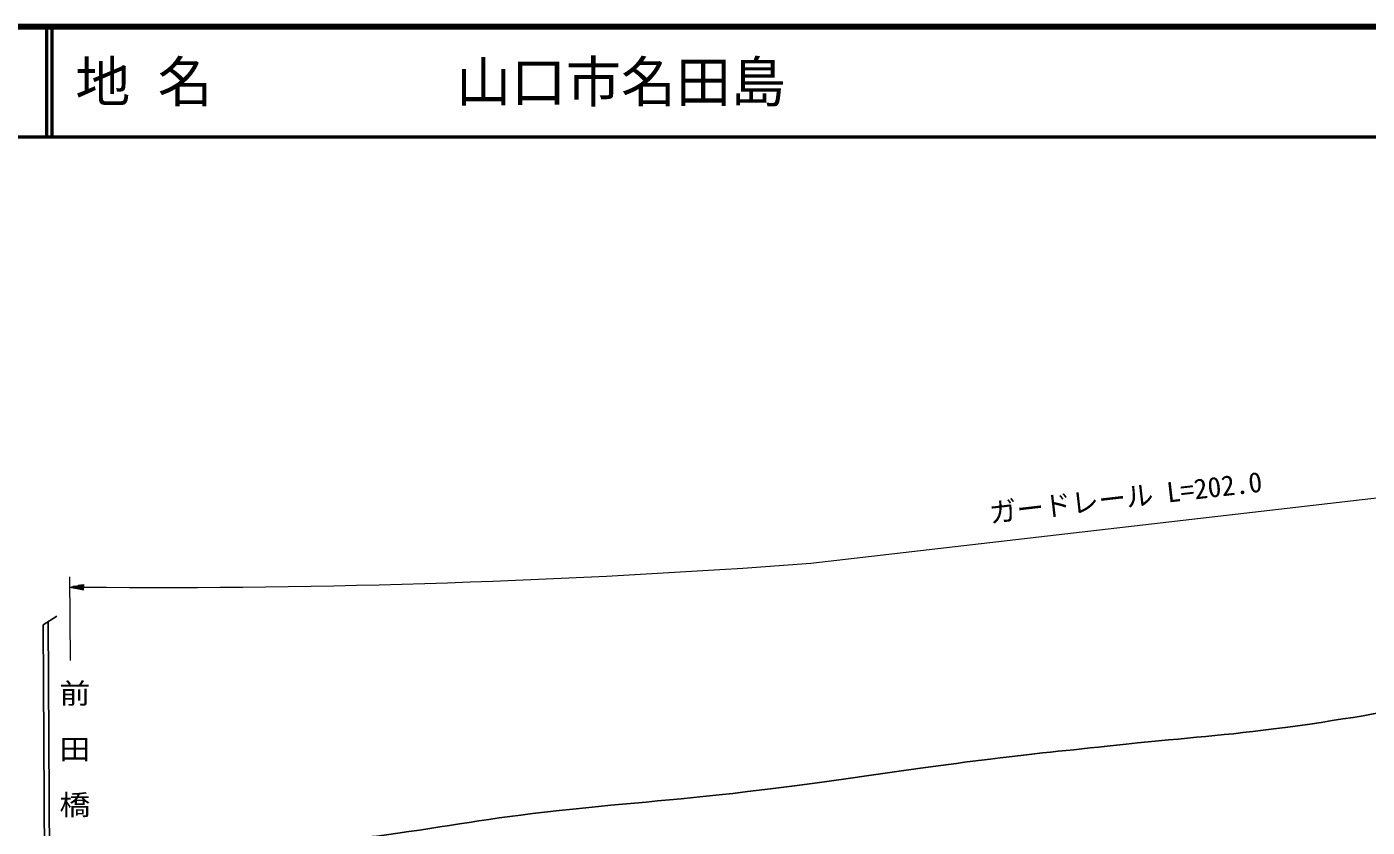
# Model space of a CAD drawing. Units: millimetres, scale not verified. Extents: x 40000 to 680000, y 20000 to 380000.
# Drawn here: x 365970 to 487914, y 307213 to 380000 of the extents above; entities that cross this region are included whole.
import ezdxf
from ezdxf.enums import TextEntityAlignment as Align

# ---------------------------------------------------------------- set-up
doc = ezdxf.new("R2010")
doc.units = ezdxf.units.MM
doc.header["$LTSCALE"] = 1000
for name, color, linetype, lineweight in [('M-BGD', 7, 'Continuous', 25), ('M-STR-HTXT', 7, 'Continuous', 13), ('M-TTL', 2, 'Continuous', 140), ('M-TTL-LINE', 7, 'Continuous', 50)]:
    doc.layers.add(name, color=color, linetype=linetype, lineweight=lineweight)
doc.layers.add('M-TTL-TXT', color=7, linetype='Continuous')
doc.styles.add('@ＭＳ ゴシック', font='')
doc.styles.add('ＭＳ ゴシック', font='')
doc.styles.get('@ＭＳ ゴシック').set_extended_font_data('@MS Gothic')
doc.styles.get('ＭＳ ゴシック').set_extended_font_data('MS Gothic')

msp = doc.modelspace()

# ---------------------------------------------------------------- linework, layer by layer
at = {"layer": 'M-BGD'}
for p, q in [((368693, 326392), (367448, 325628)), ((367716, 279096), (367448, 325628)), ((368172, 279233), (367904, 325908))]:
    msp.add_line(p, q, dxfattribs=at)
for points, knots in [([(368024, 304892), (371363, 304630), (372360, 304649), (375142, 304603), (383301, 304467), (387850, 305409), (395970, 306211), (396599, 306273), (396952, 306300), (397579, 306381), (403641, 307160), (406999, 307891), (413073, 308582), (420272, 309401), (424335, 309587), (431530, 310445), (440178, 311475), (444985, 312343), (453628, 313408), (458449, 314002), (461160, 314243), (465989, 314763), (471637, 315371), (474822, 315525), (480451, 316283), (486730, 317129), (490209, 317854), (496469, 318827), (499940, 319366), (501874, 319742), (505359, 320181), (508063, 320522), (509600, 320504), (512302, 320859), (518415, 321661), (521785, 322471), (527881, 323399), (534913, 324469), (538869, 324957), (545915, 325939), (548560, 326307), (550044, 326492), (552688, 326870), (556181, 327370), (558111, 327876), (561627, 328168), (562883, 328273), (563313, 328319), (564847, 328384)], [0, 0, 0, 0, 1, 1, 1, 2, 2, 2, 3, 3, 3, 4, 4, 4, 5, 5, 5, 6, 6, 6, 7, 7, 7, 8, 8, 8, 9, 9, 9, 10, 10, 10, 11, 11, 11, 12, 12, 12, 13, 13, 13, 14, 14, 14, 15, 15, 15, 16, 16, 16, 16]), ([(368137, 285257), (369504, 285134), (369928, 285127), (371078, 285129), (373039, 285133), (374121, 285447), (376073, 285637), (380272, 286046), (382624, 286277), (386826, 286653), (391982, 287115), (394870, 287385), (400034, 287754), (400728, 287804), (401119, 287782), (401812, 287839), (404826, 288085), (406527, 288144), (409517, 288601), (412306, 289027), (413842, 289428), (416629, 289871), (420324, 290457), (422408, 290695), (426111, 291225), (432097, 292083), (435456, 292526), (441436, 293427), (444812, 293935), (446676, 294428), (450072, 294781), (452707, 295055), (454201, 294963), (456845, 295120), (461940, 295422), (464813, 295395), (469884, 295967), (472603, 296273), (474133, 296416), (476827, 296898), (483939, 298170), (487838, 299323), (494945, 300623), (500176, 301581), (503144, 301898), (508407, 302655), (513070, 303326), (515682, 303710), (520357, 304282), (528273, 305251), (532735, 305540), (540665, 306381), (545793, 306924), (548698, 306996), (553789, 307820), (554288, 307901), (554562, 307980), (555059, 308074), (557724, 308579), (559243, 308714), (561917, 309175), (563374, 309426), (564170, 309704), (565642, 309852), (566335, 309922), (566581, 309949), (567421, 309980)], [0, 0, 0, 0, 1, 1, 1, 2, 2, 2, 3, 3, 3, 4, 4, 4, 5, 5, 5, 6, 6, 6, 7, 7, 7, 8, 8, 8, 9, 9, 9, 10, 10, 10, 11, 11, 11, 12, 12, 12, 13, 13, 13, 14, 14, 14, 15, 15, 15, 16, 16, 16, 17, 17, 17, 18, 18, 18, 19, 19, 19, 20, 20, 20, 21, 21, 21, 22, 22, 22, 22])]:
    msp.add_open_spline(points, degree=3, knots=knots, dxfattribs=at)
at = {"layer": 'M-STR-HTXT'}
for p, q in [((437290, 331219), (561302, 345543)), ((369945, 322369), (369885, 329988)), ((369893, 329056), (371145, 329293)), ((371140, 328793), (371145, 329293)), ((369893, 329056), (371140, 328793)), ((369893, 329056), (371143, 329043)), ((371142, 328993), (370142, 329003)), ((371143, 329093), (370143, 329103)), ((370392, 328951), (371142, 328943)), ((370394, 329151), (371144, 329143)), ((371141, 328893), (370641, 328898)), ((371144, 329193), (370644, 329198)), ((370891, 328846), (371141, 328843)), ((370895, 329246), (371145, 329243))]:
    msp.add_line(p, q, dxfattribs=at)
msp.add_arc((378009, 1127090), 798075, 269.50703, 274.25981, dxfattribs=at)
at = {"layer": 'M-TTL'}
msp.add_line((680000, 380000), (40000, 380000), dxfattribs=at)
at = {"layer": 'M-TTL-LINE'}
for p, q in [((367750, 380000), (367750, 370000)), ((368250, 380000), (368250, 370000)), ((40000, 370000), (680000, 370000))]:
    msp.add_line(p, q, dxfattribs=at)

# ---------------------------------------------------------------- texts
at = {"layer": 'M-BGD', "style": '@ＭＳ ゴシック', "width": 0.9}
msp.add_text('前\u3000田\u3000橋', height=2062, rotation=270, dxfattribs=at).set_placement((368657, 314346), align=Align.BOTTOM_CENTER)
at = {"layer": 'M-STR-HTXT', "style": 'ＭＳ ゴシック'}
msp.add_text('ガードレール L=202.0', height=1833, rotation=6.588, dxfattribs=at).set_placement((466107, 335756), align=Align.BOTTOM_CENTER)
at = {"layer": 'M-TTL-TXT', "style": 'ＭＳ ゴシック'}
for s, p in [('地 名', (370380, 375000)), ('山口市名田島', (405024, 375000))]:
    msp.add_text(s, height=3666, dxfattribs=at).set_placement(p, align=Align.MIDDLE_LEFT)

doc.saveas('drawing.dxf')
